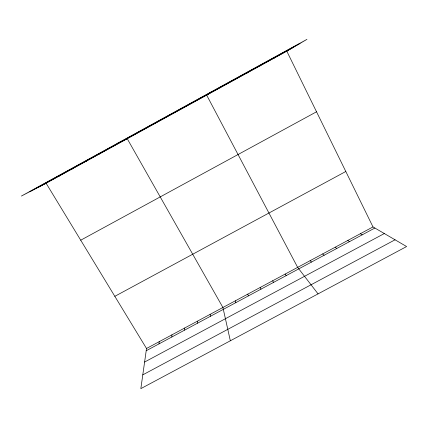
<?xml version="1.0" encoding="UTF-8"?>
<svg xmlns="http://www.w3.org/2000/svg" width="428" height="428" viewBox="0 0 428 428"><rect width="100%" height="100%" fill="white"/><g stroke="black" fill="none" stroke-linecap="round" stroke-linejoin="round"><path stroke-width="0.64" d="M171.837 336.991L171.912 334.856M159.007 343.871L159.205 341.678M146.52 348.483L140.839 388.64L406.6 246.539L372.997 226.926L286.814 51.189L306.951 39.36L21.4 196.056L46.117 183.259L146.52 348.483L372.997 226.926M211.737 91.608L206.687 95.155L297.647 267.372L318.052 293.881M219.992 87.852L220.409 87.579M233.319 80.539L233.875 80.191M246.662 73.22L247.357 72.792M260.026 65.885L260.866 65.382M273.406 58.54L274.385 57.962M29.949 191.632L299.975 43.458M37.841 187.544L293.544 47.23M44.742 183.97L287.932 50.531M80.721 240.199L316.533 111.788M114.827 296.326L345.808 171.484M146.199 350.746L374.885 228.028M144.605 362.04L384.323 233.538M142.791 374.858L395.055 239.798M58.352 176.502L59.594 175.865M71.984 169.023L73.081 168.461M85.632 161.533L86.595 161.046M99.301 154.032L100.125 153.625M112.997 146.52L113.677 146.189M117.497 143.321L127.25 138.742L222.902 307.486L230.344 340.784M140.036 131.68L140.443 131.503M153.385 124.355L153.652 124.254M360.397 233.688L362.163 234.86M347.814 240.445L349.451 241.676M335.247 247.191L336.761 248.486M322.696 253.927L324.087 255.286M310.161 260.652L311.434 262.08M285.15 274.08L286.171 275.637M272.663 280.779L273.567 282.4M260.197 287.472L260.978 289.151M247.748 294.154L248.411 295.898M235.32 300.825L235.855 302.633M210.127 314.345L210.421 316.281M197.372 321.193L197.543 323.194M184.634 328.03L184.682 330.095"/></g></svg>
